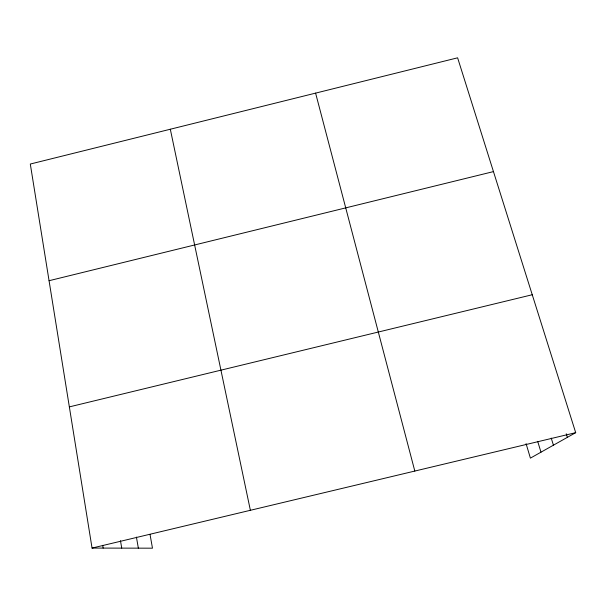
<?xml version="1.0" encoding="UTF-8"?>
<svg xmlns="http://www.w3.org/2000/svg" width="606" height="606" viewBox="0 0 606 606"><rect width="100%" height="100%" fill="white"/><g stroke="black" fill="none" stroke-linecap="round" stroke-linejoin="round"><path stroke-width="0.91" d="M150.008 534.348L152.477 548.18L92.051 548.074L30.3 164.037L457.613 57.82L575.7 432.669L530.402 458.128L526.076 443.645M49.063 280.714L493.458 171.604M69.349 406.891L532.25 294.743M92.051 548.074L575.7 432.669M566.239 433.752L567.36 437.358M551.24 438.1L553.422 445.19M537.689 441.335L540.976 452.19M315.597 93.119L414.815 471.059M170.316 129.229L250.376 510.297M136.418 537.09L138.35 548.15M120.473 540.681L121.738 548.127M102.702 545.332L103.156 548.097"/></g></svg>
